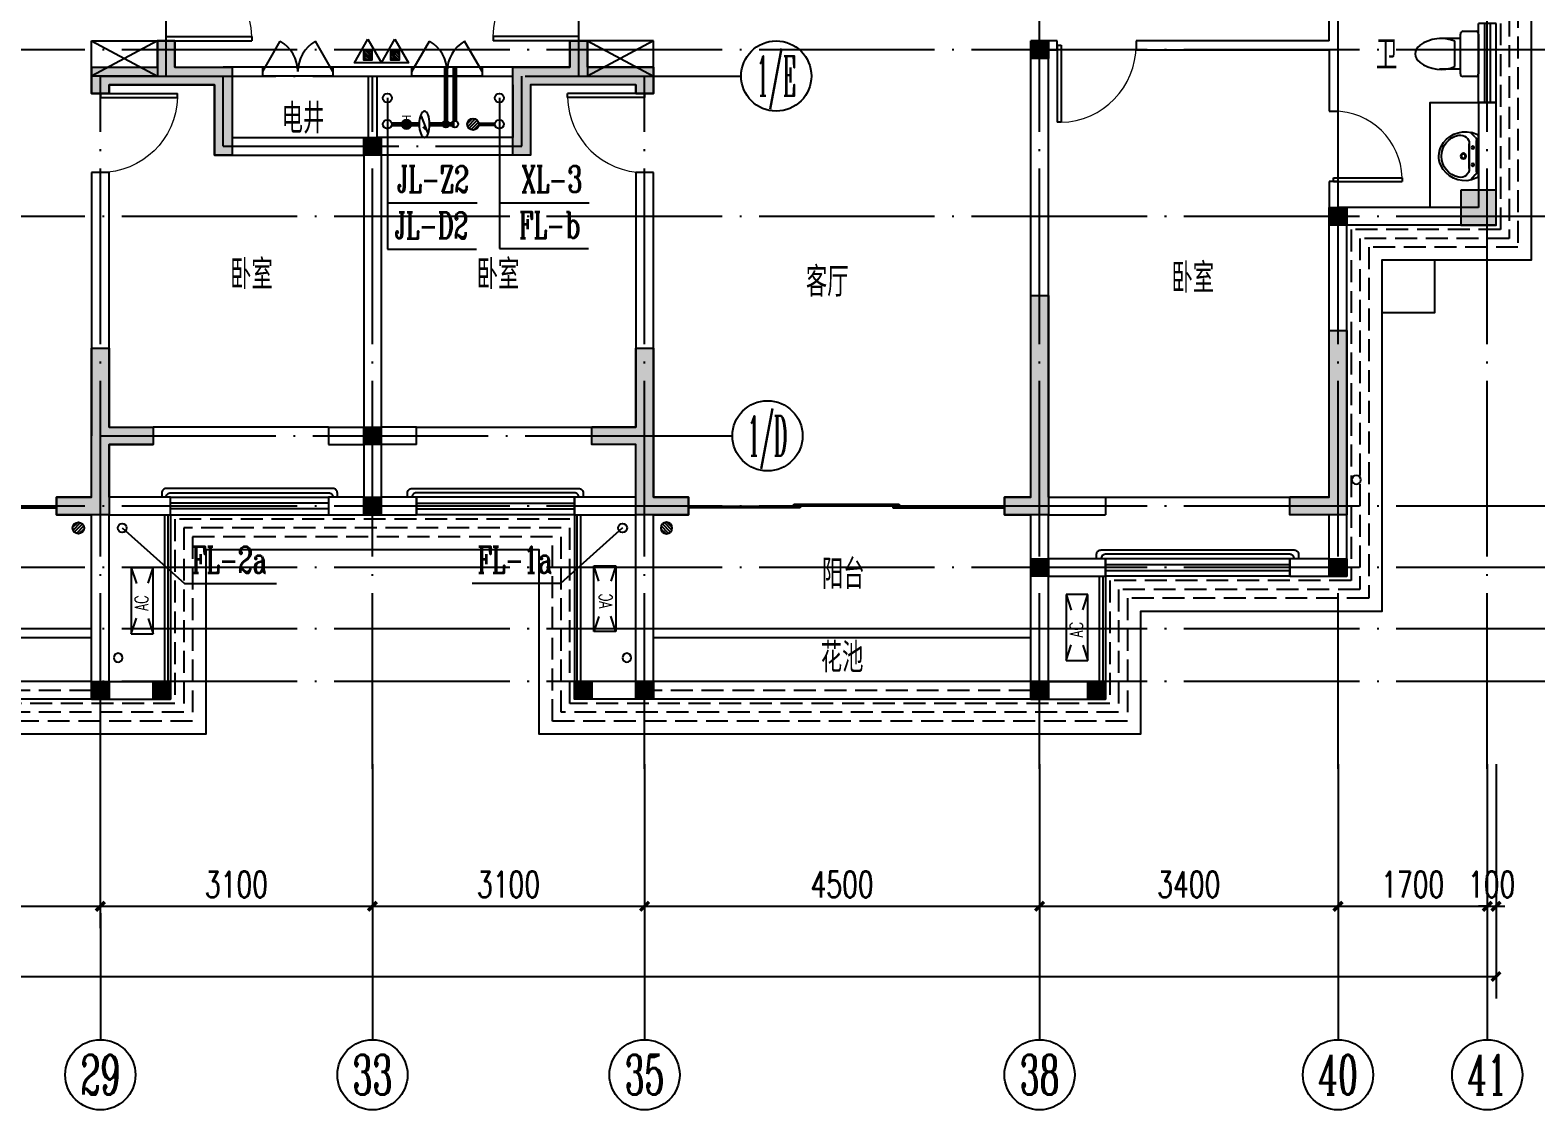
# Model space of a CAD drawing. Extents: x -287580 to -53108, y -522338 to -82629.
# Drawn here: x -215209 to -198055, y -416465 to -404161 of the extents above; entities that cross this region are included whole.
import ezdxf
from ezdxf.enums import TextEntityAlignment as Align

# ---------------------------------------------------------------- set-up
doc = ezdxf.new("R2010")
doc.units = 0
doc.header["$LTSCALE"] = 1000
doc.header["$MEASUREMENT"] = 0
for name, pattern in [('CONTINOUS', [0]), ('DASH', [0.35, 0.25, -0.1]), ('DOTE', [2.42, 2, -0.2, 0.02, -0.2])]:
    doc.linetypes.add(name, pattern=pattern)
for name, color, linetype in [('AXIS', 3, 'Continuous'), ('AXIS_TEXT', 7, 'Continuous'), ('DIM_废水', 3, 'Continuous'), ('DIM_消防', 3, 'Continuous'), ('DIM_给水', 3, 'Continuous'), ('DOTE', 99, 'Continuous'), ('EQUIP_地漏', 7, 'Continuous'), ('EQUIP_消防', 1, 'Continuous'), ('kan', 146, 'Continuous'), ('KTIAO', 124, 'Continuous'), ('PIPE-废水', 31, 'Continuous'), ('PIPE-给水', 3, 'Continuous'), ('PUB_TEXT', 7, 'Continuous'), ('VALVE_给水', 7, 'Continuous'), ('VPIPE-废水', 31, 'Continuous'), ('VPIPE-消防', 1, 'Continuous'), ('VPIPE-给水', 3, 'Continuous'), ('WALL', 9, 'Continuous'), ('WINDOW', 99, 'Continuous'), ('填充', 8, 'Continuous'), ('家具', 187, 'Continuous'), ('屋面', 139, 'Continuous'), ('平面看线', 144, 'Continuous'), ('栏杆', 169, 'Continuous'), ('给排水标注', 4, 'Continuous'), ('给排水留洞', 6, 'Continuous'), ('表格', 157, 'Continuous'), ('面层', 215, 'Continuous')]:
    doc.layers.add(name, color=color, linetype=linetype)
doc.layers.add('RENDERING', color=125, linetype='Continuous', lineweight=13)
doc.styles.add('_ROMANC', font='romanc__.ttf', dxfattribs={"width": 0.700005})
doc.styles.add('_TCH_AXIS', font='COMPLEX', dxfattribs={"bigfont": 'GBCBIG'})
doc.styles.add('_TCH_DIM_T3', font='SIMPLEX', dxfattribs={"width": 0.705882, "bigfont": 'GBCBIG'})
doc.styles.add('_TWT_SERIAL', font='COMPLEX', dxfattribs={"width": 0.8, "height": 3, "bigfont": 'HZTXT'})
doc.styles.add('COMPLEX', font='COMPLEX')
doc.styles.add('DIM_FONT', font='simplex_.ttf', dxfattribs={"width": 0.7, "bigfont": 'GBCBIG'})
doc.styles.get("Standard").update_dxf_attribs({"font": 'gbenor.shx', "bigfont": 'gbcbig.shx'})
doc.dimstyles.new('_TCH_ARCH&&100', dxfattribs={"dimtxt": 297.5, "dimasz": 100, "dimexe": 250, "dimexo": 300, "dimgap": 100, "dimtad": 1, "dimdec": 0, "dimzin": 0, "dimdsep": 46, "dimtxsty": '_TCH_DIM_T3', "dimblk": 'ARCHTICK', "dimcen": 0.09, "dimclrt": 7, "dimazin": 2, "dimtfac": 1, "dimtdec": 0, "dimtix": 1, "dimtmove": 2, "dimatfit": 3, "dimfxl": 0, "dimtolj": 1, "dimtzin": 0, "dimarcsym": 0})

# ---------------------------------------------------------------- blocks, each defined once
blk = doc.blocks.new('SDFASDFS')
at = {"layer": '给排水标注', "ltscale": 0.05, "const_width": 56.3}
blk.add_lwpolyline([(-45303, -121619, -1), (-45303, -121676, -1)], format="xyb", close=True, dxfattribs=at)
at = {"layer": '给排水标注', "ltscale": 0.05, "const_width": 11.4}
for points in [[(-45246, -121647), (-45201, -121647)], [(-45201, -121592), (-45201, -121703)]]:
    blk.add_lwpolyline(points, dxfattribs=at)
at = {"layer": '给排水标注', "ltscale": 0.05}
blk.add_circle((-45303, -121647), 56.8, dxfattribs=at)
blk = doc.blocks.new('$VALVE$00000742')
blk.add_line((-93, -93), (93, 93))
blk.add_lwpolyline([(93, 93, 0, 50, 0), (-13, 22, 50, 50, 0)], format="xyseb")
blk.add_circle((0, 0), 150)
for p in [(-150, 0), (150, 0)]:
    blk.add_point(p)
blk = doc.blocks.new('$TwtSys$00000141')
for p, q in [((-94, 8), (-10, 92)), ((-94, 8), (-10, 92)), ((-87, -35), (35, 87)), ((-87, -35), (35, 87)), ((-66, -66), (66, 66)), ((-66, -66), (66, 66)), ((-32, -87), (88, 33)), ((-32, -87), (88, 33)), ((11, -92), (92, -11)), ((11, -92), (92, -11))]:
    blk.add_line(p, q)
blk.add_circle((0, 0), 94)
blk.add_circle((0, 0), 94)
blk = doc.blocks.new('aaaaaaffffffeeeee')
at = {"layer": 'DIM_废水'}
for p, q in [((-209863, -369112), (-209863, -370578)), ((-209863, -370578), (-208848, -370578)), ((-214159, -373762), (-213450, -374394)), ((-208459, -373762), (-209167, -374394)), ((-213450, -374394), (-212401, -374394)), ((-209167, -374394), (-210173, -374394))]:
    blk.add_line(p, q, dxfattribs=at)
at = {"layer": 'DIM_消防'}
for p, q in [((-209863, -368862), (-209863, -370057)), ((-209863, -370057), (-208839, -370057))]:
    blk.add_line(p, q, dxfattribs=at)
at = {"layer": 'DIM_给水'}
for p, q in [((-211139, -368862), (-211139, -370056)), ((-211139, -369112), (-211139, -370584)), ((-211139, -370056), (-210115, -370056)), ((-211139, -370584), (-210124, -370584))]:
    blk.add_line(p, q, dxfattribs=at)
at = {"layer": 'PIPE-废水', "const_width": 45}
blk.add_lwpolyline([(-209913, -369162), (-210097, -369162)], dxfattribs=at)
at = {"layer": 'PIPE-给水', "const_width": 55}
for points in [[(-210471, -369125), (-210471, -368512)], [(-210371, -369125), (-210371, -368512)], [(-211089, -369162), (-210777, -369162)], [(-210657, -369162), (-210371, -369162)]]:
    blk.add_lwpolyline(points, dxfattribs=at)
at = {"layer": 'VPIPE-废水'}
for centre in [(-209863, -369162), (-214159, -373762), (-208459, -373762)]:
    blk.add_circle(centre, 50, dxfattribs=at)
at = {"layer": 'VPIPE-消防'}
blk.add_circle((-209863, -368862), 50, dxfattribs=at)
at = {"layer": 'VPIPE-给水'}
for centre, radius in [((-211139, -368862), 50), ((-211139, -369162), 50), ((-210473, -369162), 37.5), ((-210371, -369162), 37.5)]:
    blk.add_circle(centre, radius, dxfattribs=at)
at = {"layer": 'EQUIP_地漏', "xscale": 0.7, "yscale": 0.7, "zscale": 0.7}
blk.add_blockref('$TwtSys$00000141', (-210163, -369162), dxfattribs=at)
at = {"layer": 'EQUIP_地漏', "xscale": 0.7, "zscale": 0.7}
for p, yscale, rotation in [((-214659, -373762), 0.7, 4.764361865074103e-12), ((-207959, -373762), -0.7, 180)]:
    blk.add_blockref('$TwtSys$00000141', p, dxfattribs=dict(at, yscale=yscale, rotation=rotation))
at = {"layer": 'VALVE_给水', "xscale": 0.39795, "yscale": -1, "zscale": 0.39795}
blk.add_blockref('$VALVE$00000742', (-210717, -369162), dxfattribs=at)
at = {"layer": '给排水留洞', "xscale": -0.9175891113281249, "yscale": 0.9175891113281249, "zscale": 0.9175891113281249, "rotation": 270}
blk.add_blockref('SDFASDFS', (-99299, -327593), dxfattribs=at)
at = {"layer": 'DIM_废水', "color": 7, "style": '_TWT_SERIAL', "width": 0.64}
for s, p in [('FL-b', (-209640, -370458)), ('FL-2a', (-213366, -374274)), ('FL-1a', (-210113, -374274))]:
    blk.add_text(s, height=300, dxfattribs=at).set_placement(p)
at = {"layer": 'DIM_消防', "color": 7, "style": '_TWT_SERIAL', "width": 0.64}
blk.add_text('XL-3', height=300, dxfattribs=at).set_placement((-209613, -369937))
at = {"layer": 'DIM_给水', "color": 7, "style": '_TWT_SERIAL', "width": 0.64}
for s, p in [('JL-Z2', (-211025, -369936)), ('JL-D2', (-211052, -370464))]:
    blk.add_text(s, height=300, dxfattribs=at).set_placement(p)
blk = doc.blocks.new('90304092557924')
at = {"layer": 'KTIAO', "color": 99}
for p, q in [((-375, 125), (-198, 66)), ((-375, 125), (-375, -125)), ((375, 125), (-375, 125)), ((375, 125), (198, 66)), ((375, -125), (375, 125)), ((-203, -68), (-375, -125)), ((-375, -125), (375, -125)), ((200, -67), (375, -125))]:
    blk.add_line(p, q, dxfattribs=at)
at = {"layer": 'KTIAO', "color": 99, "style": '_ROMANC', "width": 0.7}
blk.add_text('AC', height=148.6, dxfattribs=at).set_placement((-113, -66))
at = {"layer": 'KTIAO', "color": 99, "style": 'DIM_FONT', "oblique": 0, "width": 0.6, "flags": 9}
for tag in ['XSIZE', 'YSIZE']:
    blk.add_attdef(tag, (-375, -125), '', height=0.5, dxfattribs=at)
blk = doc.blocks.new('A$C6A1B0631')
at = {"layer": '家具'}
for p, q in [((0, 527), (0, 667)), ((30, 697), (470, 697)), ((500, 667), (500, 527)), ((470, 497), (30, 497)), ((80, 497), (80, 267)), ((390, 437), (110, 437)), ((420, 497), (420, 267))]:
    blk.add_line(p, q, dxfattribs=at)
for centre, radius, start, end in [((30, 667), 30, 90, 180), ((470, 667), 30, 0, 90), ((30, 527), 30, 180, 270), ((470, 527), 30, 270, 0), ((477, 284), 398, 157.4505, 216.6381), ((23, 284), 398, 323.3619, 22.5495), ((250, 108), 110, 213.4509, 326.5491)]:
    blk.add_arc(centre, radius, start, end, dxfattribs=at)
blk = doc.blocks.new('M_E6')
for p, q in [((-240, 0), (-270, -79)), ((240, 0), (-240, 0)), ((-237, 0), (239, 0)), ((240, 0), (270, -79)), ((-213, -36), (-271, -91)), ((-179, -23), (181, -23)), ((141, -105), (-141, -105)), ((-141, -105), (141, -105)), ((217, -37), (274, -95))]:
    blk.add_line(p, q)
for centre, radius in [((-99, -65), 16.3), ((2, -172), 31.6), ((2, -172), 23), ((101, -65), 16.3)]:
    blk.add_circle(centre, radius)
for centre, radius, start, end in [((28, -152), 307, 166.1751, 244.7296), ((-141, -205), 100, 90, 190.5602), ((-179, -73), 50, 90, 133.181), ((-28, -152), 307, 297.0639, 13.8249), ((141, -205), 100, 349.4398, 90), ((181, -73), 50, 44.5607, 90), ((0, -179), 243, 190.5602, 349.4398), ((0, -201), 250, 245.8071, 296.4628), ((28, -152), 307, 266.589, 266.5936)]:
    blk.add_arc(centre, radius, start, end)
at = {"width": 0.8, "flags": 9}
for tag in ['XSIZE', 'YSIZE']:
    blk.add_attdef(tag, (0, 0), '', height=0.5, dxfattribs=at)
blk = doc.blocks.new('TRHH')
at = {"color": 6}
for centre in [(-252617, -471151), (-244307, -473179), (-238511, -473179)]:
    blk.add_circle(centre, 50, dxfattribs=at)
blk = doc.blocks.new('A$C323E2525')
at = {"layer": '填充'}
for points in [[(20300, 7500), (20500, 7500), (20500, 7300), (20300, 7300)], [(12700, 6400), (12900, 6400), (12900, 6200), (12700, 6200)], [(23700, 5600), (23900, 5600), (23900, 5400), (23700, 5400)], [(12700, 3100), (12900, 3100), (12900, 2900), (12700, 2900)], [(12700, 2300), (12900, 2300), (12900, 2100), (12700, 2100)], [(20300, 1600), (20500, 1600), (20500, 1400), (20300, 1400)], [(23700, 1600), (23900, 1600), (23900, 1400), (23700, 1400)], [(9600, 200), (9800, 200), (9800, 0), (9600, 0)], [(10300, 200), (10500, 200), (10500, 0), (10300, 0)], [(15100, 200), (15300, 200), (15300, 0), (15100, 0)], [(15800, 200), (16000, 200), (16000, 0), (15800, 0)], [(20300, 200), (20500, 200), (20500, 0), (20300, 0)], [(20950, 200), (21150, 200), (21150, 0), (20950, 0)]]:
    blk.add_hatch(color=256, dxfattribs=at).paths.add_polyline_path(points)
at = {"color": 6}
for points in [[(20300, 7500), (20500, 7500), (20500, 7300), (20300, 7300)], [(12700, 6400), (12900, 6400), (12900, 6200), (12700, 6200)], [(23700, 5600), (23900, 5600), (23900, 5400), (23700, 5400)], [(12700, 3100), (12900, 3100), (12900, 2900), (12700, 2900)], [(12700, 2300), (12900, 2300), (12900, 2100), (12700, 2100)], [(20300, 1600), (20500, 1600), (20500, 1400), (20300, 1400)], [(23700, 1600), (23900, 1600), (23900, 1400), (23700, 1400)], [(9600, 200), (9800, 200), (9800, 0), (9600, 0)], [(10300, 200), (10500, 200), (10500, 0), (10300, 0)], [(15100, 200), (15300, 200), (15300, 0), (15100, 0)], [(15800, 200), (16000, 200), (16000, 0), (15800, 0)], [(20300, 200), (20500, 200), (20500, 0), (20300, 0)], [(20950, 200), (21150, 200), (21150, 0), (20950, 0)]]:
    blk.add_lwpolyline(points, close=True, dxfattribs=at)
blk = doc.blocks.new('A$C17F555B1')
at = {"layer": '填充'}
h = blk.add_hatch(color=256, dxfattribs=at)
h.dxf.hatch_style = 1
h.paths.add_polyline_path([(55300, 3700), (55300, 3300), (55700, 3300), (55700, 3700)])
h.paths.add_polyline_path([(30100, 3700), (30100, 3300), (30500, 3300), (30500, 3700)])
h.paths.add_polyline_path([(25600, 3300), (25600, 3700), (25200, 3700), (25200, 3300)])
h.paths.add_polyline_path([(400, 3300), (400, 3700), (0, 3700), (0, 3300)])
h.paths.add_polyline_path([(45350, 10300), (45350, 8200), (45150, 8200), (45150, 10500), (45700, 10500), (45700, 10300)])
h.paths.add_polyline_path([(10550, 10500), (10550, 8200), (10350, 8200), (10350, 10300), (10000, 10300), (10000, 10500)])
h.paths.add_polyline_path([(5600, 0), (5100, 0), (5100, 2500), (5300, 2500), (5300, 200), (5600, 200)])
h.paths.add_polyline_path([(20500, 0), (20000, 0), (20000, 200), (20300, 200), (20300, 2500), (20500, 2500)])
h.paths.add_polyline_path([(35700, 0), (35200, 0), (35200, 2500), (35400, 2500), (35400, 200), (35700, 200)])
h.paths.add_polyline_path([(50600, 0), (50100, 0), (50100, 200), (50400, 200), (50400, 2500), (50600, 2500)])
h.paths.add_polyline_path([(54000, 0), (53350, 0), (53350, 200), (53800, 200), (53800, 2100), (54000, 2100)])
h.paths.add_polyline_path([(32450, 0), (31800, 0), (31800, 2100), (32000, 2100), (32000, 200), (32450, 200)])
h.paths.add_polyline_path([(23900, 0), (23250, 0), (23250, 200), (23700, 200), (23700, 2100), (23900, 2100)])
h.paths.add_polyline_path([(2350, 0), (1700, 0), (1700, 2100), (1900, 2100), (1900, 200), (2350, 200)])
h.paths.add_polyline_path([(50600, 9800), (50600, 6700), (51150, 6700), (51150, 6500), (50400, 6500), (50400, 9800), (50400, 10300), (50100, 10300), (50100, 10500), (50600, 10500), (50600, 10000), (50950, 10000), (50950, 9800)])
h.paths.add_polyline_path([(35400, 10300), (35400, 9800), (35400, 6500), (34650, 6500), (34650, 6700), (35200, 6700), (35200, 9800), (34850, 9800), (34850, 10000), (35200, 10000), (35200, 10500), (35700, 10500), (35700, 10300)])
h.paths.add_polyline_path([(20500, 10500), (20500, 10000), (20850, 10000), (20850, 9800), (20500, 9800), (20500, 6700), (21050, 6700), (21050, 6500), (20300, 6500), (20300, 9800), (20300, 10300), (20000, 10300), (20000, 10500)])
h.paths.add_polyline_path([(5300, 9800), (5300, 6500), (4550, 6500), (4550, 6700), (5100, 6700), (5100, 9800), (4750, 9800), (4750, 10000), (5100, 10000), (5100, 10500), (5600, 10500), (5600, 10300), (5300, 10300)])
h.paths.add_polyline_path([(15050, 10300), (13250, 10300), (13250, 8900), (13050, 8900), (13050, 10500), (15250, 10500), (15250, 9900), (15050, 9900)])
h.paths.add_polyline_path([(40650, 10300), (40650, 9900), (40450, 9900), (40450, 10500), (42650, 10500), (42650, 8900), (42450, 8900), (42450, 10300)])
h.paths.add_polyline_path([(39900, 1900), (39900, 1000), (40400, 1000), (40400, 800), (39900, 800), (39900, 0), (39300, 0), (39300, 200), (39700, 200), (39700, 1000), (39700, 1900)])
h.paths.add_polyline_path([(46100, 1900), (46100, 1000), (46100, 200), (46500, 200), (46500, 0), (45900, 0), (45900, 800), (45400, 800), (45400, 1000), (45900, 1000), (45900, 1900)])
h.paths.add_polyline_path([(40650, 5400), (40650, 5100), (41300, 5100), (41300, 4100), (41100, 4100), (41100, 4900), (40450, 4900), (39900, 4900), (39900, 4800), (39700, 4800), (39700, 5100), (40450, 5100), (40450, 5400)])
h.paths.add_polyline_path([(45350, 5400), (45350, 5100), (46100, 5100), (46100, 4800), (45900, 4800), (45900, 4900), (45350, 4900), (44700, 4900), (44700, 4100), (44500, 4100), (44500, 5100), (45150, 5100), (45150, 5400)])
h.paths.add_polyline_path([(30750, 9800), (30300, 9800), (30300, 6700), (30700, 6700), (30700, 6500), (30100, 6500), (30100, 10000), (30750, 10000)])
h.paths.add_polyline_path([(55700, 10000), (55700, 6500), (55100, 6500), (55100, 6700), (55500, 6700), (55500, 9800), (55050, 9800), (55050, 10000)])
h.paths.add_polyline_path([(16000, 1900), (16000, 1000), (16000, 200), (16400, 200), (16400, 0), (15800, 0), (15800, 800), (15300, 800), (15300, 1000), (15800, 1000), (15800, 1900)])
h.paths.add_polyline_path([(9800, 1900), (9800, 1000), (10300, 1000), (10300, 800), (9800, 800), (9800, 0), (9200, 0), (9200, 200), (9600, 200), (9600, 1000), (9600, 1900)])
h.paths.add_polyline_path([(15250, 5400), (15250, 5100), (16000, 5100), (16000, 4800), (15800, 4800), (15800, 4900), (15250, 4900), (14600, 4900), (14600, 4100), (14400, 4100), (14400, 5100), (15050, 5100), (15050, 5400)])
h.paths.add_polyline_path([(10550, 5400), (10550, 5100), (11200, 5100), (11200, 4100), (11000, 4100), (11000, 4900), (10350, 4900), (9800, 4900), (9800, 4800), (9600, 4800), (9600, 5100), (10350, 5100), (10350, 5400)])
h.paths.add_polyline_path([(25400, 9800), (24950, 9800), (24950, 10000), (25600, 10000), (25600, 6500), (25000, 6500), (25000, 6700), (25400, 6700)])
h.paths.add_polyline_path([(200, 9800), (200, 6700), (600, 6700), (600, 6500), (0, 6500), (0, 10000), (650, 10000), (650, 9800)])
at = {"color": 3}
for points in [[(40650, 5400), (40650, 5100), (41300, 5100), (41300, 4100), (41100, 4100), (41100, 4900), (40450, 4900), (39900, 4900), (39900, 4800), (39700, 4800), (39700, 5100), (40450, 5100), (40450, 5400)], [(45350, 5400), (45350, 5100), (46100, 5100), (46100, 4800), (45900, 4800), (45900, 4900), (45350, 4900), (44700, 4900), (44700, 4100), (44500, 4100), (44500, 5100), (45150, 5100), (45150, 5400)], [(55300, 3700), (55300, 3300), (55700, 3300), (55700, 3700)], [(50600, 0), (50100, 0), (50100, 200), (50400, 200), (50400, 2500), (50600, 2500)], [(54000, 0), (53350, 0), (53350, 200), (53800, 200), (53800, 2100), (54000, 2100)], [(39900, 1900), (39900, 1000), (40400, 1000), (40400, 800), (39900, 800), (39900, 0), (39300, 0), (39300, 200), (39700, 200), (39700, 1000), (39700, 1900)], [(46100, 1900), (46100, 1000), (46100, 200), (46500, 200), (46500, 0), (45900, 0), (45900, 800), (45400, 800), (45400, 1000), (45900, 1000), (45900, 1900)]]:
    blk.add_lwpolyline(points, close=True, dxfattribs=at)
blk = doc.blocks.new('_ArchTick')
at = {"color": 0, "linetype": 'ByBlock', "const_width": 0.4}
blk.add_lwpolyline([(-0.5, -0.5), (0.5, 0.5)], dxfattribs=at)
blk = doc.blocks.new('*D383')
at = {"layer": 'AXIS', "color": 0, "lineweight": -2}
for p, q in [((-218909, -412527), (-218909, -414395)), ((-214409, -412527), (-214409, -414395)), ((-218909, -414145), (-214409, -414145))]:
    blk.add_line(p, q, dxfattribs=at)
at = {"layer": 'Defpoints', "color": 0}
for p in [(-218909, -412227), (-214409, -412227), (-214409, -414145)]:
    blk.add_point(p, dxfattribs=at)
at = {"layer": 'AXIS', "color": 0, "lineweight": -2, "xscale": 100, "yscale": 100, "zscale": 100, "rotation": 180}
blk.add_blockref('_ArchTick', (-218909, -414145), dxfattribs=at)
at = {"layer": 'AXIS', "color": 0, "lineweight": -2, "xscale": 100, "yscale": 100, "zscale": 100}
blk.add_blockref('_ArchTick', (-214409, -414145), dxfattribs=at)
at = {"layer": 'AXIS', "color": 7, "insert": (-216659, -413896), "char_height": 297.5, "attachment_point": 5, "style": '_TCH_DIM_T3'}
blk.add_mtext('\\A1;4500', dxfattribs=at)
blk = doc.blocks.new('*D384')
at = {"layer": 'AXIS', "color": 0, "lineweight": -2}
for p, q in [((-214409, -412527), (-214409, -414395)), ((-211309, -412527), (-211309, -414395)), ((-214409, -414145), (-211309, -414145))]:
    blk.add_line(p, q, dxfattribs=at)
at = {"layer": 'Defpoints', "color": 0}
for p in [(-214409, -412227), (-211309, -412227), (-211309, -414145)]:
    blk.add_point(p, dxfattribs=at)
at = {"layer": 'AXIS', "color": 0, "lineweight": -2, "xscale": 100, "yscale": 100, "zscale": 100, "rotation": 180}
blk.add_blockref('_ArchTick', (-214409, -414145), dxfattribs=at)
at = {"layer": 'AXIS', "color": 0, "lineweight": -2, "xscale": 100, "yscale": 100, "zscale": 100}
blk.add_blockref('_ArchTick', (-211309, -414145), dxfattribs=at)
at = {"layer": 'AXIS', "color": 7, "insert": (-212859, -413896), "char_height": 297.5, "attachment_point": 5, "style": '_TCH_DIM_T3'}
blk.add_mtext('\\A1;3100', dxfattribs=at)
blk = doc.blocks.new('*D385')
at = {"layer": 'AXIS', "color": 0, "lineweight": -2}
for p, q in [((-211309, -412527), (-211309, -414395)), ((-208209, -412527), (-208209, -414395)), ((-211309, -414145), (-208209, -414145))]:
    blk.add_line(p, q, dxfattribs=at)
at = {"layer": 'Defpoints', "color": 0}
for p in [(-211309, -412227), (-208209, -412227), (-208209, -414145)]:
    blk.add_point(p, dxfattribs=at)
at = {"layer": 'AXIS', "color": 0, "lineweight": -2, "xscale": 100, "yscale": 100, "zscale": 100, "rotation": 180}
blk.add_blockref('_ArchTick', (-211309, -414145), dxfattribs=at)
at = {"layer": 'AXIS', "color": 0, "lineweight": -2, "xscale": 100, "yscale": 100, "zscale": 100}
blk.add_blockref('_ArchTick', (-208209, -414145), dxfattribs=at)
at = {"layer": 'AXIS', "color": 7, "insert": (-209759, -413896), "char_height": 297.5, "attachment_point": 5, "style": '_TCH_DIM_T3'}
blk.add_mtext('\\A1;3100', dxfattribs=at)
blk = doc.blocks.new('*D386')
at = {"layer": 'AXIS', "color": 0, "lineweight": -2}
for p, q in [((-208209, -412527), (-208209, -414395)), ((-203709, -412527), (-203709, -414395)), ((-208209, -414145), (-203709, -414145))]:
    blk.add_line(p, q, dxfattribs=at)
at = {"layer": 'Defpoints', "color": 0}
for p in [(-208209, -412227), (-203709, -412227), (-203709, -414145)]:
    blk.add_point(p, dxfattribs=at)
at = {"layer": 'AXIS', "color": 0, "lineweight": -2, "xscale": 100, "yscale": 100, "zscale": 100, "rotation": 180}
blk.add_blockref('_ArchTick', (-208209, -414145), dxfattribs=at)
at = {"layer": 'AXIS', "color": 0, "lineweight": -2, "xscale": 100, "yscale": 100, "zscale": 100}
blk.add_blockref('_ArchTick', (-203709, -414145), dxfattribs=at)
at = {"layer": 'AXIS', "color": 7, "insert": (-205959, -413896), "char_height": 297.5, "attachment_point": 5, "style": '_TCH_DIM_T3'}
blk.add_mtext('\\A1;4500', dxfattribs=at)
blk = doc.blocks.new('*D387')
at = {"layer": 'AXIS', "color": 0, "lineweight": -2}
for p, q in [((-203709, -412527), (-203709, -414395)), ((-200309, -412527), (-200309, -414395)), ((-203709, -414145), (-200309, -414145))]:
    blk.add_line(p, q, dxfattribs=at)
at = {"layer": 'Defpoints', "color": 0}
for p in [(-203709, -412227), (-200309, -412227), (-200309, -414145)]:
    blk.add_point(p, dxfattribs=at)
at = {"layer": 'AXIS', "color": 0, "lineweight": -2, "xscale": 100, "yscale": 100, "zscale": 100, "rotation": 180}
blk.add_blockref('_ArchTick', (-203709, -414145), dxfattribs=at)
at = {"layer": 'AXIS', "color": 0, "lineweight": -2, "xscale": 100, "yscale": 100, "zscale": 100}
blk.add_blockref('_ArchTick', (-200309, -414145), dxfattribs=at)
at = {"layer": 'AXIS', "color": 7, "insert": (-202009, -413896), "char_height": 297.5, "attachment_point": 5, "style": '_TCH_DIM_T3'}
blk.add_mtext('\\A1;3400', dxfattribs=at)
blk = doc.blocks.new('*D388')
at = {"layer": 'AXIS', "color": 0, "lineweight": -2}
for p, q in [((-200309, -412527), (-200309, -414395)), ((-198609, -412527), (-198609, -414395)), ((-200309, -414145), (-198609, -414145))]:
    blk.add_line(p, q, dxfattribs=at)
at = {"layer": 'Defpoints', "color": 0}
for p in [(-200309, -412227), (-198609, -412227), (-198609, -414145)]:
    blk.add_point(p, dxfattribs=at)
at = {"layer": 'AXIS', "color": 0, "lineweight": -2, "xscale": 100, "yscale": 100, "zscale": 100, "rotation": 180}
blk.add_blockref('_ArchTick', (-200309, -414145), dxfattribs=at)
at = {"layer": 'AXIS', "color": 0, "lineweight": -2, "xscale": 100, "yscale": 100, "zscale": 100}
blk.add_blockref('_ArchTick', (-198609, -414145), dxfattribs=at)
at = {"layer": 'AXIS', "color": 7, "insert": (-199459, -413896), "char_height": 297.5, "attachment_point": 5, "style": '_TCH_DIM_T3'}
blk.add_mtext('\\A1;1700', dxfattribs=at)
blk = doc.blocks.new('*D389')
at = {"layer": 'AXIS', "color": 0, "lineweight": -2}
for p, q in [((-198609, -412527), (-198609, -414395)), ((-198509, -412527), (-198509, -414395)), ((-198609, -414145), (-198709, -414145)), ((-198609, -414145), (-198509, -414145)), ((-198509, -414145), (-198409, -414145))]:
    blk.add_line(p, q, dxfattribs=at)
at = {"layer": 'Defpoints', "color": 0}
for p in [(-198609, -412227), (-198509, -412227), (-198509, -414145)]:
    blk.add_point(p, dxfattribs=at)
at = {"layer": 'AXIS', "color": 0, "lineweight": -2, "xscale": 100, "yscale": 100, "zscale": 100}
blk.add_blockref('_ArchTick', (-198609, -414145), dxfattribs=at)
at = {"layer": 'AXIS', "color": 0, "lineweight": -2, "xscale": 100, "yscale": 100, "zscale": 100, "rotation": 180}
blk.add_blockref('_ArchTick', (-198509, -414145), dxfattribs=at)
at = {"layer": 'AXIS', "color": 7, "insert": (-198559, -413896), "char_height": 297.5, "attachment_point": 5, "style": '_TCH_DIM_T3'}
blk.add_mtext('\\A1;100', dxfattribs=at)
blk = doc.blocks.new('*D390')
at = {"layer": 'AXIS', "color": 0, "lineweight": -2}
for p, q in [((-254209, -412527), (-254209, -415195)), ((-198509, -412527), (-198509, -415195)), ((-254209, -414945), (-198509, -414945))]:
    blk.add_line(p, q, dxfattribs=at)
at = {"layer": 'Defpoints', "color": 0}
for p in [(-254209, -412227), (-198509, -412227), (-198509, -414945)]:
    blk.add_point(p, dxfattribs=at)
at = {"layer": 'AXIS', "color": 0, "lineweight": -2, "xscale": 100, "yscale": 100, "zscale": 100, "rotation": 180}
blk.add_blockref('_ArchTick', (-254209, -414945), dxfattribs=at)
at = {"layer": 'AXIS', "color": 0, "lineweight": -2, "xscale": 100, "yscale": 100, "zscale": 100}
blk.add_blockref('_ArchTick', (-198509, -414945), dxfattribs=at)
at = {"layer": 'AXIS', "color": 7, "insert": (-226359, -414696), "char_height": 297.5, "attachment_point": 5, "style": '_TCH_DIM_T3'}
blk.add_mtext('\\A1;55700', dxfattribs=at)
blk = doc.blocks.new('$ATTACHMENT$00000214')
h = blk.add_hatch()
h.set_pattern_fill('ANSI31', color=256, scale=200, style=0)
h.set_pattern_definition([(45, (-38543.802, -6842.639), (-17.67767, 17.67767), [])])
h.paths.add_polyline_path([(-65, 2), (65, 2), (65, -128), (-65, -128)])
for points in [[(0, 172), (-198, -172), (198, -172)], [(-65, 2), (65, 2), (65, -128), (-65, -128)]]:
    blk.add_lwpolyline(points, close=True)
blk = doc.blocks.new('$DorLib2D$00000132')
at = {"color": 0, "linetype": 'Continuous'}
for p, q in [((-0.5, 0.1042), (-0.5, 0)), ((-0.1467, 0.1042), (-0.5, 0.1042)), ((-0.1467, 0), (-0.1467, 0.1042)), ((0.1467, 0.1042), (0.5, 0.1042)), ((0.1467, 0), (0.1467, 0.1042)), ((0.5, 0.1042), (0.5, 0)), ((-0.5, 0), (-0.1467, 0)), ((-0.1667, 0), (0.1667, 0)), ((-0.1667, -0.1042), (-0.1667, 0)), ((0.5, 0), (0.1467, 0)), ((0.1667, 0), (0.1667, -0.1042)), ((0.1667, -0.1042), (-0.1667, -0.1042))]:
    blk.add_line(p, q, dxfattribs=at)
blk = doc.blocks.new('$DorLib2D$00000001')
for p, q in [((0.45, 0.975), (0.5, 0.975)), ((0.45, 0), (0.45, 0.975)), ((0.5, 0), (0.5, 0.975)), ((0.5, 0), (0.45, 0))]:
    blk.add_line(p, q)
at = {"lineweight": 13}
blk.add_arc((0.475, 0), 0.975, 91.4693, 180, dxfattribs=at)
blk = doc.blocks.new('$WINLIB2D$00000001')
at = {"color": 0}
for points in [[(-0.5, 0.5), (-0.5, -0.5)], [(-0.5, 0.5), (0.5, 0.5)], [(0.5, -0.5), (0.5, 0.5)], [(0.5, 0.1667), (-0.5, 0.1667)], [(0.5, -0.1667), (-0.5, -0.1667)], [(-0.5, -0.5), (0.5, -0.5)]]:
    blk.add_lwpolyline(points, dxfattribs=at)
blk = doc.blocks.new('$DorLib2D$00000231')
at = {"color": 0}
for p, q in [((-0.5, 0), (-0.25, 0.433)), ((0.5, 0), (0.25, 0.433))]:
    blk.add_line(p, q, dxfattribs=at)
for centre, start, end in [((-0.5, 0), 0, 60), ((0.5, 0), 120, 180)]:
    blk.add_arc(centre, 0.5, start, end, dxfattribs=at)
blk = doc.blocks.new('_AXISO')
blk.add_circle((0, 0), 0.5)
at = {"layer": 'AXIS_TEXT', "style": 'COMPLEX', "width": 1.041667}
blk.add_attdef('A', text='', height=0.56, dxfattribs=at).set_placement((-0.25, -0.28), (0.25, -0.28), align=Align.FIT)

msp = doc.modelspace()

# ---------------------------------------------------------------- linework, layer by layer
at = {"layer": 'AXIS'}
for p, q in [((-208108.8, -404684.6), (-207108.8, -404684.6)), ((-208208.8, -408784.6), (-207208.8, -408784.6)), ((-214408.8, -414222.9), (-214408.8, -415665)), ((-211308.8, -414222.9), (-211308.8, -415665)), ((-208208.8, -414222.9), (-208208.8, -415665)), ((-203708.8, -414222.9), (-203708.8, -415665)), ((-200308.8, -414222.9), (-200308.8, -415665)), ((-198608.8, -414222.9), (-198608.8, -415665))]:
    msp.add_line(p, q, dxfattribs=at)
at = {"layer": 'DOTE', "linetype": 'DOTE'}
for p, q in [((-213658.8, -404684.6), (-213658.8, -391462)), ((-208958.8, -404684.6), (-208958.8, -391462)), ((-203708.8, -412579), (-203708.8, -391462)), ((-198608.8, -412579), (-198608.8, -391462)), ((-200308.8, -412579), (-200308.8, -403084.6)), ((-197644.8, -404384.6), (-233808.8, -404384.6)), ((-214408.8, -404684.6), (-208108.8, -404684.6)), ((-214408.8, -412579), (-214408.8, -404684.6)), ((-213008.8, -405484.6), (-213008.8, -404684.6)), ((-211308.8, -412579), (-211308.8, -404684.6)), ((-209608.8, -405484.6), (-209608.8, -404684.6)), ((-208208.8, -412579), (-208208.8, -404684.6)), ((-213008.8, -405484.6), (-209608.8, -405484.6)), ((-197644.8, -406284.6), (-230408.8, -406284.6)), ((-214408.8, -408784.6), (-208208.8, -408784.6)), ((-197644.8, -409584.6), (-255504.5, -409584.6)), ((-197644.8, -410284.6), (-255504.5, -410284.6)), ((-197644.8, -410984.6, 0), (-255504.5, -410984.6, 0)), ((-197644.8, -411584.6, 0), (-255504.5, -411584.6, 0))]:
    msp.add_line(p, q, dxfattribs=at)
at = {"layer": 'kan'}
for p, q in [((-213608.8, -409684.6), (-213608.8, -411584.6)), ((-209008.8, -409684.6), (-209008.8, -411584.6)), ((-202958.8, -410384.6), (-202958.8, -411584.6))]:
    msp.add_line(p, q, dxfattribs=at)
at = {"layer": 'kan', "color": 124, "elevation": 0}
for points in [[(-214508.8, -410984.6), (-218808.8, -410984.6), (-218808.8, -410984.6)], [(-203808.8, -410984.6), (-208108.8, -410984.6), (-208108.8, -410984.6)], [(-214508.8, -411084.6), (-218808.8, -411084.6)], [(-203808.8, -411084.6), (-208108.8, -411084.6)]]:
    msp.add_lwpolyline(points, dxfattribs=at)
at = {"layer": 'kan'}
for points in [[(-214508.8, -411584.6), (-218808.8, -411584.6)], [(-203808.8, -411584.6), (-208108.8, -411584.6)], [(-214508.8, -411784.6), (-218808.8, -411784.6)], [(-203808.8, -411784.6), (-208108.8, -411784.6)]]:
    msp.add_lwpolyline(points, dxfattribs=at)
at = {"layer": 'kan', "linetype": 'DASH'}
for points in [[(-214508.8, -411684.6), (-218808.8, -411684.6)], [(-203808.8, -411684.6), (-208108.8, -411684.6)]]:
    msp.add_lwpolyline(points, dxfattribs=at)
at = {"layer": 'WALL'}
for p, q in [((-200408.8, -404284.6), (-200408.8, -403184.6)), ((-200308.8, -404384.6), (-200308.8, -403184.6)), ((-213558.8, -404284.6), (-213758.8, -404284.6)), ((-213758.8, -404284.6), (-213758.8, -404584.6)), ((-213558.8, -404584.6), (-213558.8, -404284.6)), ((-208858.8, -404284.6), (-209058.8, -404284.6)), ((-209058.8, -404284.6), (-209058.8, -404584.6)), ((-208858.8, -404584.6), (-208858.8, -404284.6)), ((-203808.8, -409484.6), (-203808.8, -404284.6)), ((-203508.8, -404284.6), (-203808.8, -404284.6)), ((-203508.8, -404384.6), (-203508.8, -404284.6)), ((-200408.8, -404284.6), (-202608.8, -404284.6)), ((-202608.8, -404284.6), (-202608.8, -404384.6)), ((-203608.8, -409484.6), (-203608.8, -404384.6)), ((-203608.8, -404384.6), (-203508.8, -404384.6)), ((-202608.8, -404384.6), (-200408.8, -404384.6)), ((-200408.8, -404384.6), (-200408.8, -405084.6)), ((-200308.8, -405084.6), (-200308.8, -404384.6)), ((-214508.8, -404584.6), (-214508.8, -404884.6)), ((-214508.8, -404584.6), (-213758.8, -404584.6)), ((-213558.8, -404584.6), (-213008.8, -404584.6)), ((-212558.8, -404584.6), (-213008.8, -404584.6)), ((-212558.8, -404684.6), (-212558.8, -404584.6)), ((-211308.8, -404584.6), (-211758.8, -404584.6)), ((-211758.8, -404584.6), (-211758.8, -404684.6)), ((-210858.8, -404584.6), (-211308.8, -404584.6)), ((-210858.8, -404684.6), (-210858.8, -404584.6)), ((-209708.8, -404584.6), (-210058.8, -404584.6)), ((-210058.8, -404584.6), (-210058.8, -404684.6)), ((-209608.8, -404584.6), (-209708.8, -404584.6)), ((-209058.8, -404584.6), (-209608.8, -404584.6)), ((-208108.8, -404584.6), (-208858.8, -404584.6)), ((-208108.8, -404884.6), (-208108.8, -404584.6)), ((-214308.8, -404884.6), (-214308.8, -404784.6)), ((-214308.8, -404784.6), (-213658.8, -404784.6)), ((-213658.8, -404784.6), (-213108.8, -404784.6)), ((-213108.8, -404784.6), (-213108.8, -405584.6)), ((-212908.8, -404684.6), (-212908.8, -405384.6)), ((-212908.8, -404684.6), (-212558.8, -404684.6)), ((-211758.8, -404684.6), (-211358.8, -404684.6)), ((-211358.8, -404684.6), (-211358.8, -405384.6)), ((-211258.8, -404684.6), (-211258.8, -405384.6)), ((-211258.8, -404684.6), (-210858.8, -404684.6)), ((-210058.8, -404684.6), (-209708.8, -404684.6)), ((-209708.8, -404784.6), (-209708.8, -404684.6)), ((-209708.8, -404784.6), (-209708.8, -405384.6)), ((-209708.8, -404784.6), (-209708.8, -404784.6)), ((-209508.8, -404784.6), (-209508.8, -405584.6)), ((-208958.8, -404784.6), (-209508.8, -404784.6)), ((-208308.8, -404784.6), (-208958.8, -404784.6)), ((-208308.8, -404784.6), (-208308.8, -404884.6)), ((-214508.8, -404884.6), (-214308.8, -404884.6)), ((-208308.8, -404884.6), (-208108.8, -404884.6)), ((-198508.8, -404984.6), (-198708.8, -404984.6)), ((-198708.8, -404984.6), (-198708.8, -406184.6)), ((-198508.8, -406384.6), (-198508.8, -404984.6)), ((-200408.8, -405084.6), (-200308.8, -405084.6)), ((-212908.8, -405384.6), (-211358.8, -405384.6)), ((-209708.8, -405384.6), (-211258.8, -405384.6)), ((-213108.8, -405584.6), (-211408.8, -405584.6)), ((-211408.8, -405584.6), (-211408.8, -408684.6)), ((-209508.8, -405584.6), (-211208.8, -405584.6)), ((-211208.8, -405584.6), (-211208.8, -408684.6)), ((-214308.8, -405784.6), (-214508.8, -405784.6)), ((-214508.8, -405784.6), (-214508.8, -408784.6)), ((-214308.8, -408684.6), (-214308.8, -405784.6)), ((-208108.8, -405784.6), (-208308.8, -405784.6)), ((-208308.8, -405784.6), (-208308.8, -408684.6)), ((-208108.8, -408784.6), (-208108.8, -405784.6)), ((-200308.8, -405884.6), (-200408.8, -405884.6)), ((-200408.8, -405884.6), (-200408.8, -406284.6)), ((-200308.8, -406184.6), (-200308.8, -405884.6)), ((-198708.8, -406184.6), (-200308.8, -406184.6)), ((-200408.8, -409484.6), (-200408.8, -406284.6)), ((-198508.8, -406384.6), (-200208.8, -406384.6)), ((-200208.8, -409584.6), (-200208.8, -406384.6)), ((-214308.8, -408684.6), (-213808.8, -408684.6)), ((-213808.8, -408684.6), (-213808.8, -408884.6)), ((-211808.8, -408684.6), (-211408.8, -408684.6)), ((-211808.8, -408684.6), (-211808.8, -408884.6)), ((-210808.8, -408684.6), (-211208.8, -408684.6)), ((-210808.8, -408884.6), (-210808.8, -408684.6)), ((-208308.8, -408684.6), (-208808.8, -408684.6)), ((-208808.8, -408884.6), (-208808.8, -408684.6)), ((-214508.8, -409484.6), (-214508.8, -408784.6)), ((-214308.8, -408884.6), (-213808.8, -408884.6)), ((-214308.8, -409484.6), (-214308.8, -408884.6)), ((-211808.8, -408884.6), (-211408.8, -408884.6)), ((-211408.8, -408884.6), (-211408.8, -409484.6)), ((-210808.8, -408884.6), (-211208.8, -408884.6)), ((-211208.8, -408884.6), (-211208.8, -409484.6)), ((-208308.8, -408884.6), (-208808.8, -408884.6)), ((-208308.8, -409484.6), (-208308.8, -408884.6)), ((-208108.8, -409484.6), (-208108.8, -408784.6)), ((-214508.8, -409484.6), (-214908.8, -409484.6)), ((-214908.8, -409484.6), (-214908.8, -409684.6)), ((-213608.8, -409484.6), (-214308.8, -409484.6)), ((-213608.8, -409684.6), (-213608.8, -409484.6)), ((-211408.8, -409484.6), (-211808.8, -409484.6)), ((-211808.8, -409484.6), (-211808.8, -409684.6)), ((-210808.8, -409484.6), (-211208.8, -409484.6)), ((-210808.8, -409684.6), (-210808.8, -409484.6)), ((-208308.8, -409484.6), (-209008.8, -409484.6)), ((-209008.8, -409484.6), (-209008.8, -409684.6)), ((-207708.8, -409484.6), (-208108.8, -409484.6)), ((-207708.8, -409684.6), (-207708.8, -409484.6)), ((-203808.8, -409484.6), (-204108.8, -409484.6)), ((-204108.8, -409484.6), (-204108.8, -409684.6)), ((-203608.8, -409484.6), (-202958.8, -409484.6)), ((-202958.8, -409484.6), (-202958.8, -409684.6)), ((-200408.8, -409484.6), (-200858.8, -409484.6)), ((-200858.8, -409684.6), (-200858.8, -409484.6)), ((-200208.8, -410384.6), (-200208.8, -409584.6)), ((-214908.8, -409684.6), (-214508.8, -409684.6)), ((-214508.8, -411784.6), (-214508.8, -409684.6)), ((-214308.8, -409684.6), (-213608.8, -409684.6)), ((-214308.8, -411584.6), (-214308.8, -409684.6)), ((-211808.8, -409684.6), (-211308.8, -409684.6)), ((-211308.8, -409684.6), (-210808.8, -409684.6)), ((-209008.8, -409684.6), (-208308.8, -409684.6)), ((-208308.8, -411584.6), (-208308.8, -409684.6)), ((-208108.8, -409684.6), (-207708.8, -409684.6)), ((-208108.8, -411784.6), (-208108.8, -409684.6)), ((-204108.8, -409684.6), (-203808.8, -409684.6)), ((-203808.8, -410284.6), (-203808.8, -409684.6)), ((-203608.8, -410184.6), (-203608.8, -409684.6)), ((-203608.8, -409684.6), (-202958.8, -409684.6)), ((-200408.8, -409684.6), (-200858.8, -409684.6)), ((-200408.8, -410184.6), (-200408.8, -409684.6)), ((-203808.8, -411784.6), (-203808.8, -410284.6)), ((-202958.8, -410184.6), (-203608.8, -410184.6)), ((-202958.8, -410384.6), (-202958.8, -410184.6)), ((-200408.8, -410184.6), (-200858.8, -410184.6)), ((-200858.8, -410184.6), (-200858.8, -410384.6)), ((-203608.8, -410384.6), (-202958.8, -410384.6)), ((-203608.8, -411584.6), (-203608.8, -410384.6)), ((-200858.8, -410384.6), (-200208.8, -410384.6)), ((-214308.8, -411584.6), (-213608.8, -411584.6)), ((-213608.8, -411584.6), (-213608.8, -411784.6)), ((-208308.8, -411584.6), (-209008.8, -411584.6)), ((-209008.8, -411784.6), (-209008.8, -411584.6)), ((-203608.8, -411584.6), (-202958.8, -411584.6)), ((-202958.8, -411584.6), (-202958.8, -411784.6)), ((-214508.8, -411784.6), (-213608.8, -411784.6)), ((-208108.8, -411784.6), (-209008.8, -411784.6)), ((-203808.8, -411784.6), (-202958.8, -411784.6))]:
    msp.add_line(p, q, dxfattribs=at)
at = {"layer": 'WINDOW'}
for p, q in [((-211758.8, -404584.6, 0), (-212558.8, -404584.6, 0)), ((-210058.8, -404584.6, 0), (-210858.8, -404584.6, 0)), ((-211758.8, -404684.6, 0), (-212558.8, -404684.6, 0)), ((-210058.8, -404684.6, 0), (-210858.8, -404684.6, 0)), ((-200308.8, -405884.6, 0), (-200308.8, -405084.6, 0)), ((-211808.8, -408684.6), (-213808.8, -408684.6)), ((-210808.8, -408684.6), (-208808.8, -408684.6)), ((-202958.8, -409484.6), (-200858.8, -409484.6))]:
    msp.add_line(p, q, dxfattribs=at)
at = {"layer": '家具'}
for points in [[(-214508.8, -404284.6), (-213758.8, -404284.6), (-213758.8, -404684.6), (-214508.8, -404684.6)], [(-208108.8, -404284.6), (-208858.8, -404284.6), (-208858.8, -404684.6), (-208108.8, -404684.6)]]:
    msp.add_lwpolyline(points, close=True, dxfattribs=at)
for points in [[(-213758.8, -404284.6), (-214508.8, -404684.6)], [(-214508.8, -404284.6), (-213758.8, -404684.6)], [(-208858.8, -404284.6), (-208108.8, -404684.6)], [(-208108.8, -404284.6), (-208858.8, -404684.6)], [(-198708.8, -406184.6), (-199258.8, -406184.6), (-199258.8, -405284.6), (-199258.8, -404984.6), (-198708.8, -404984.6)]]:
    msp.add_lwpolyline(points, dxfattribs=at)
at = {"layer": '屋面', "color": 99}
msp.add_lwpolyline([(-207008.8, -395184.6), (-207008.8, -396884.6), (-203208.8, -396884.6), (-203208.8, -398484.6), (-198108.8, -398484.6), (-198108.8, -406784.6), (-199808.8, -406784.6), (-199808.8, -410784.6), (-202558.8, -410784.6), (-202558.8, -412184.6), (-209408.8, -412184.6), (-209408.8, -410084.6), (-213208.8, -410084.6), (-213208.8, -412184.6), (-220058.8, -412184.6), (-220058.8, -410784.6), (-222808.8, -410784.6), (-222808.8, -406784.6), (-224508.8, -406784.6), (-224508.8, -398484.6), (-219408.8, -398484.6), (-219408.8, -396884.6), (-215608.8, -396884.6), (-215608.8, -395184.6)], close=True, dxfattribs=at)
at = {"layer": '屋面', "color": 99, "linetype": 'DASH'}
for points in [[(-207158.8, -395334.6), (-207158.8, -397034.6), (-203358.8, -397034.6), (-203358.8, -398634.6), (-198258.8, -398634.6), (-198258.8, -406634.6), (-199958.8, -406634.6), (-199958.8, -410634.6), (-202708.8, -410634.6), (-202708.8, -412034.6), (-209258.8, -412034.6), (-209258.8, -409934.6), (-213358.8, -409934.6), (-213358.8, -412034.6), (-219908.8, -412034.6), (-219908.8, -410634.6), (-222658.8, -410634.6), (-222658.8, -406634.6), (-224358.8, -406634.6), (-224358.8, -398634.6), (-219258.8, -398634.6), (-219258.8, -397034.6), (-215458.8, -397034.6), (-215458.8, -395334.6)], [(-207258.8, -395434.6), (-207258.8, -397134.6), (-203458.8, -397134.6), (-203458.8, -398734.6), (-198358.8, -398734.6), (-198358.8, -406534.6), (-200058.8, -406534.6), (-200058.8, -410534.6), (-202808.8, -410534.6), (-202808.8, -411934.6), (-209158.8, -411934.6), (-209158.8, -409834.6), (-213458.8, -409834.6), (-213458.8, -411934.6), (-219808.8, -411934.6), (-219808.8, -410534.6), (-222558.8, -410534.6), (-222558.8, -406534.6), (-224258.8, -406534.6), (-224258.8, -398734.6), (-219158.8, -398734.6), (-219158.8, -397134.6), (-215358.8, -397134.6), (-215358.8, -395434.6)], [(-207358.8, -395534.6), (-207358.8, -397234.6), (-203558.8, -397234.6), (-203558.8, -398834.6), (-198458.8, -398834.6), (-198458.8, -406434.6), (-200158.8, -406434.6), (-200158.8, -410434.6), (-202908.8, -410434.6), (-202908.8, -411834.6), (-209058.8, -411834.6), (-209058.8, -409734.6), (-213558.8, -409734.6), (-213558.8, -411834.6), (-219708.8, -411834.6), (-219708.8, -410434.6), (-222458.8, -410434.6), (-222458.8, -406434.6), (-224158.8, -406434.6), (-224158.8, -398834.6), (-219058.8, -398834.6), (-219058.8, -397234.6), (-215258.8, -397234.6), (-215258.8, -395534.6)]]:
    msp.add_lwpolyline(points, close=True, dxfattribs=at)
at = {"layer": '平面看线'}
msp.add_lwpolyline([(-199208.8, -406784.6), (-199208.8, -407384.6), (-199808.8, -407384.6)], dxfattribs=at)
at = {"layer": '栏杆'}
for p, q in [((-213678.8, -409684.6), (-213678.8, -411584.6)), ((-213638.8, -409684.6), (-213638.8, -411584.6)), ((-208978.8, -409684.6), (-208978.8, -411584.6)), ((-208938.8, -409684.6), (-208938.8, -411584.6)), ((-203028.8, -410384.6), (-203028.8, -411584.6)), ((-202988.8, -410384.6), (-202988.8, -411584.6))]:
    msp.add_line(p, q, dxfattribs=at)
for points in [[(-211708.8, -409484.6), (-211708.8, -409434.6, 0.4142136), (-211758.8, -409384.6), (-213658.8, -409384.6, 0.4142136), (-213708.8, -409434.6), (-213708.8, -409484.6)], [(-213658.8, -409484.6), (-213658.8, -409484.6, -0.4142136), (-213608.8, -409434.6), (-211808.8, -409434.6, -0.4142136), (-211758.8, -409484.6), (-211758.8, -409484.6)], [(-210908.8, -409484.6), (-210908.8, -409434.6, -0.4142136), (-210858.8, -409384.6), (-208958.8, -409384.6, -0.4142136), (-208908.8, -409434.6), (-208908.8, -409484.6)], [(-208958.8, -409484.6), (-208958.8, -409484.6, 0.4142136), (-209008.8, -409434.6), (-210808.8, -409434.6, 0.4142136), (-210858.8, -409484.6), (-210858.8, -409484.6)], [(-203058.8, -410184.6), (-203058.8, -410134.6, -0.4142136), (-203008.8, -410084.6), (-200808.8, -410084.6, -0.4142136), (-200758.8, -410134.6), (-200758.8, -410184.6)], [(-200808.8, -410184.6), (-200808.8, -410184.6, 0.4142136), (-200858.8, -410134.6), (-202958.8, -410134.6, 0.4142136), (-203008.8, -410184.6), (-203008.8, -410184.6)]]:
    msp.add_lwpolyline(points, format="xyb", dxfattribs=at)

# ---------------------------------------------------------------- block references
at = {"color": 99, "xscale": -1}
msp.add_blockref('TRHH', (-452717.6, 61866.3), dxfattribs=at)
at = {"layer": 'AXIS'}
ref = msp.add_blockref('_AXISO', (-206708.8, -404684.6), dxfattribs=dict(at, xscale=800, yscale=800, zscale=800))
ref.add_attrib('A', '1/E', dxfattribs={"layer": 'AXIS_TEXT', "height": 452.55, "style": '_TCH_AXIS', "width": 0.396226}).set_placement((-206935.1, -404910.8), (-206482.5, -404910.8), align=Align.FIT)
ref = msp.add_blockref('_AXISO', (-206808.8, -408784.6), dxfattribs=dict(at, xscale=800, yscale=800, zscale=800))
ref.add_attrib('A', '1/D', dxfattribs={"layer": 'AXIS_TEXT', "height": 452.55, "style": '_TCH_AXIS', "width": 0.388889}).set_placement((-207035.1, -409010.8), (-206582.5, -409010.8), align=Align.FIT)
ref = msp.add_blockref('_AXISO', (-214408.8, -416065), dxfattribs=dict(at, xscale=800, yscale=800, zscale=800))
ref.add_attrib('A', '29', dxfattribs={"layer": 'AXIS_TEXT', "height": 452.55, "style": '_TCH_AXIS', "width": 0.617647}).set_placement((-214635.1, -416291.3), (-214182.5, -416291.3), align=Align.FIT)
ref = msp.add_blockref('_AXISO', (-211308.8, -416065), dxfattribs=dict(at, xscale=800, yscale=800, zscale=800))
ref.add_attrib('A', '33', dxfattribs={"layer": 'AXIS_TEXT', "height": 452.55, "style": '_TCH_AXIS', "width": 0.636364}).set_placement((-211535.1, -416291.3), (-211082.5, -416291.3), align=Align.FIT)
ref = msp.add_blockref('_AXISO', (-208208.8, -416065), dxfattribs=dict(at, xscale=800, yscale=800, zscale=800))
ref.add_attrib('A', '35', dxfattribs={"layer": 'AXIS_TEXT', "height": 452.55, "style": '_TCH_AXIS', "width": 0.636364}).set_placement((-208435.1, -416291.3), (-207982.5, -416291.3), align=Align.FIT)
ref = msp.add_blockref('_AXISO', (-203708.8, -416065), dxfattribs=dict(at, xscale=800, yscale=800, zscale=800))
ref.add_attrib('A', '38', dxfattribs={"layer": 'AXIS_TEXT', "height": 452.55, "style": '_TCH_AXIS', "width": 0.636364}).set_placement((-203935.1, -416291.3), (-203482.5, -416291.3), align=Align.FIT)
ref = msp.add_blockref('_AXISO', (-200308.8, -416065), dxfattribs=dict(at, xscale=800, yscale=800, zscale=800))
ref.add_attrib('A', '40', dxfattribs={"layer": 'AXIS_TEXT', "height": 452.55, "style": '_TCH_AXIS', "width": 0.6}).set_placement((-200535.1, -416291.3), (-200082.5, -416291.3), align=Align.FIT)
ref = msp.add_blockref('_AXISO', (-198608.8, -416065), dxfattribs=dict(at, xscale=800, yscale=800, zscale=800))
ref.add_attrib('A', '41', dxfattribs={"layer": 'AXIS_TEXT', "height": 452.55, "style": '_TCH_AXIS', "width": 0.7}).set_placement((-198835.1, -416291.3), (-198382.5, -416291.3), align=Align.FIT)
at = {"layer": 'EQUIP_消防', "linetype": 'CONTINOUS', "xscale": 0.77625, "yscale": -0.77625, "zscale": 0.77625, "rotation": 180}
for p in [(-211361, -404399.3), (-211053, -404399.3)]:
    msp.add_blockref('$ATTACHMENT$00000214', p, dxfattribs=at)
at = {"layer": 'RENDERING', "rotation": 90.00000000000001}
for p in [(-213931.6, -410664.1), (-203282.7, -410967.6)]:
    msp.add_blockref('90304092557924', p, dxfattribs=at)
at = {"layer": 'RENDERING', "xscale": -1, "rotation": 270}
msp.add_blockref('90304092557924', (-208661, -410640.1), dxfattribs=at)
at = {"layer": 'WINDOW'}
for name, p, xscale, yscale, zscale, rotation in [('$DorLib2D$00000001', (-213658.8, -403784.6), 1000, 1000, 1000, 270), ('$DorLib2D$00000001', (-208958.8, -403784.6), 1000, -1000, 1000, 270), ('$WINLIB2D$00000001', (-198608.8, -404534.6), -900, -200, -900, 270), ('$DorLib2D$00000231', (-212158.8, -404634.6), -800, -800, -800, 180.0000000000118), ('$DorLib2D$00000231', (-210458.8, -404634.6), -800, -800, -800, 180.0000000000125), ('$DorLib2D$00000001', (-203058.8, -404334.6), 900, 900, 900, 180.0000000010515), ('$DorLib2D$00000001', (-214408.8, -405334.6), 900, -900, 900, 90), ('$DorLib2D$00000001', (-208208.8, -405334.6), 900, 900, 900, 89.99999999996422), ('$DorLib2D$00000001', (-200358.8, -405484.6), -800, -800, -800, 90), ('$WINLIB2D$00000001', (-212708.8, -409584.6), -1800, 200, -1800, 180), ('$DorLib2D$00000132', (-205908.8, -409584.6), 3600, 200, 3600, 180), ('$WINLIB2D$00000001', (-201908.8, -410284.6), 2100, 200, 2100, 180.0000000000157)]:
    msp.add_blockref(name, p, dxfattribs=dict(at, xscale=xscale, yscale=yscale, zscale=zscale, rotation=rotation))
at = {"layer": 'WINDOW', "yscale": -200}
for name, p, xscale, zscale in [('$DorLib2D$00000132', (-216708.8, -409584.6), 3600, 3600), ('$WINLIB2D$00000001', (-209908.8, -409584.6), -1800, -1800)]:
    msp.add_blockref(name, p, dxfattribs=dict(at, xscale=xscale, zscale=zscale))
at = {"layer": '家具', "xscale": 1.03000020980835, "yscale": 1.03000020980835, "zscale": 1.03000020980835, "rotation": 270}
msp.add_blockref('A$C6A1B0631', (-199426.9, -404175.1), dxfattribs=at)
at = {"layer": '家具', "xscale": -1, "rotation": 270}
msp.add_blockref('M_E6', (-198708.8, -405598.7), dxfattribs=at)
at = {"layer": '表格'}
for name, p in [('A$C323E2525', (-224108.8, -411784.6)), ('A$C17F555B1', (-254208.8, -409684.6))]:
    msp.add_blockref(name, p, dxfattribs=at)
at = {"layer": '面层'}
msp.add_blockref('aaaaaaffffffeeeee', (0, -36072.6), dxfattribs=at)

# ---------------------------------------------------------------- texts
at = {"layer": 'PUB_TEXT'}
for s, height, p in [('卫', 337.6, (-199877.1, -404611.1)), ('电井', 337.59, (-212343.8, -405338.3)), ('卧室', 337.59, (-212931.3, -407114, 0)), ('卧室', 337.59, (-210121.9, -407114, 0)), ('客厅', 337.59, (-206371.4, -407198.3, 0)), ('卧室', 337.59, (-202207.2, -407154, 0)), ('阳台', 337.59, (-206188.6, -410528.9, 0)), ('花池', 337.59, (-206201.6, -411479.9, 0))]:
    msp.add_text(s, height=height, dxfattribs=at).set_placement(p)

# ---------------------------------------------------------------- dimensions: what is measured, and where the dimension line sits
at = {"layer": 'AXIS'}
for p1, p2, distance, picture, middle in [((-254208.8, -412227), (-198508.8, -412227), -2718, '*D390', (-226358.8, -414696.3)), ((-218908.8, -412227), (-214408.8, -412227), -1918, '*D383', (-216658.8, -413896.3)), ((-214408.8, -412227), (-211308.8, -412227), -1918, '*D384', (-212858.8, -413896.3)), ((-211308.8, -412227), (-208208.8, -412227), -1918, '*D385', (-209758.8, -413896.3)), ((-208208.8, -412227), (-203708.8, -412227), -1918, '*D386', (-205958.8, -413896.3)), ((-203708.8, -412227), (-200308.8, -412227), -1918, '*D387', (-202008.8, -413896.3)), ((-200308.8, -412227), (-198608.8, -412227), -1918, '*D388', (-199458.8, -413896.3)), ((-198608.8, -412227), (-198508.8, -412227), -1918, '*D389', (-198558.8, -413896.3))]:
    dim = msp.add_aligned_dim(p1=p1, p2=p2, distance=distance, dimstyle='_TCH_ARCH&&100', dxfattribs=at)
    dim.commit()
    dim.dimension.update_dxf_attribs({"geometry": picture, "text_midpoint": middle})

doc.saveas('drawing.dxf')
